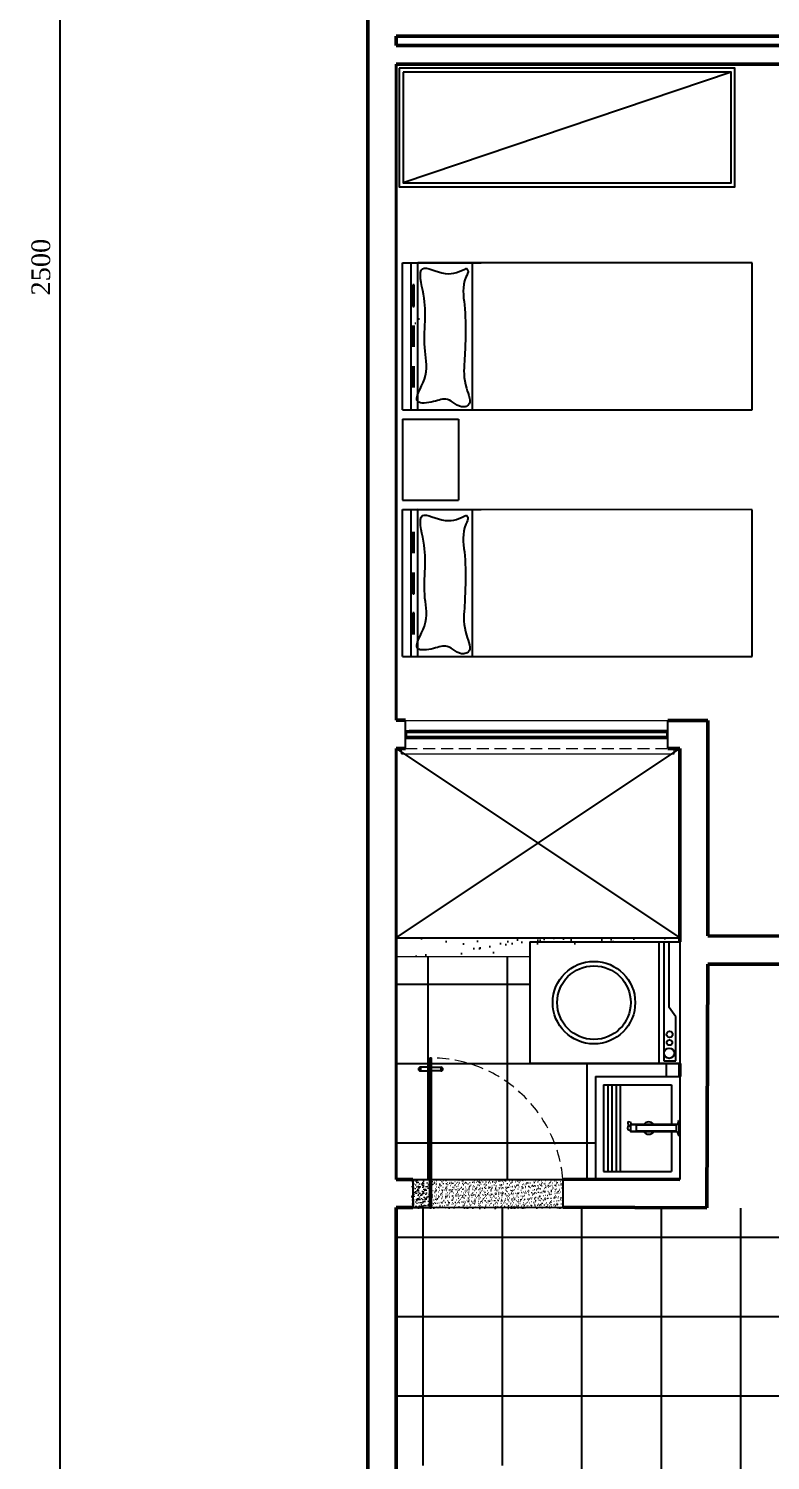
# Model space of a CAD drawing. Header units: centimetres. Extents: x -48696 to 156237, y -5617 to 29024.
# Drawn here: x 87753 to 88149, y 12545 to 13308 of the extents above; entities that cross this region are included whole.
import ezdxf

# ---------------------------------------------------------------- set-up
doc = ezdxf.new("R2010")
doc.units = ezdxf.units.CM
doc.linetypes.add('HIDDEN', pattern=[9.525, 6.35, -3.175])
for name, color, linetype in [('01', 1, 'Continuous'), ('ACESSORIOS', 2, 'Continuous'), ('COZINHA', 2, 'Continuous'), ('Grama', 84, 'Continuous'), ('Hachuria - Moveis', 1, 'Continuous'), ('Piso', 55, 'Continuous'), ('PN010', 1, 'Continuous')]:
    doc.layers.add(name, color=color, linetype=linetype)
for name, color, linetype, lineweight in [('Hachura', 1, 'Continuous', 9), ('Parede Baixa', 5, 'Continuous', 50), ('Parede Corte', 4, 'Continuous', 40), ('Pisos', 55, 'Continuous', 5), ('Pisos Externos', 15, 'Continuous', 9), ('Portas - Janelas', 2, 'Continuous', 20), ('Projeção Janela', 15, 'HIDDEN', 9), ('Projeção Portas', 55, 'HIDDEN', 5)]:
    doc.layers.add(name, color=color, linetype=linetype, lineweight=lineweight)
doc.styles.add('Valéria', font='romantic.ttf', dxfattribs={"height": 10})
doc.dimstyles.new('Cota - 50', dxfattribs={"dimtxt": 10, "dimasz": 5, "dimexe": 10, "dimexo": 20, "dimgap": 5, "dimtad": 1, "dimtxsty": 'Valéria', "dimblk": 'DOT', "dimcen": 0, "dimclrd": 12, "dimclre": 12, "dimclrt": 2, "dimazin": 2, "dimtfac": 1, "dimtix": 1, "dimtmove": 0, "dimatfit": 3, "dimldrblk": 'DOT', "dimfxl": 1, "dimarcsym": 0})

# ---------------------------------------------------------------- blocks, each defined once
blk = doc.blocks.new('_Dot')
at = {"color": 0, "linetype": 'ByBlock', "lineweight": -2}
blk.add_line((-0.5, 0), (-1, 0), dxfattribs=at)
at = {"color": 0, "linetype": 'ByBlock', "const_width": 0.5}
blk.add_lwpolyline([(-0.25, 0, 1), (0.25, 0, 1)], format="xyb", close=True, dxfattribs=at)
blk = doc.blocks.new('*D1523')
at = {"color": 12, "lineweight": -2, "transparency": 16777216}
for p, q in [((87914.36, 14431.46), (87760.1, 14431.46)), ((87770.1, 11935.91), (87770.1, 14426.46)), ((87905.4, 11930.91), (87760.1, 11930.91))]:
    blk.add_line(p, q, dxfattribs=at)
at = {"layer": 'Defpoints', "color": 0, "transparency": 16777216}
for p in [(87770.1, 14431.46), (87934.36, 14431.46), (87925.4, 11930.91)]:
    blk.add_point(p, dxfattribs=at)
at = {"color": 12, "lineweight": -2, "transparency": 16777216, "xscale": 5, "yscale": 5, "zscale": 5}
for p, rotation in [((87770.1, 14431.46), 90), ((87770.1, 11930.91), 270)]:
    blk.add_blockref('_Dot', p, dxfattribs=dict(at, rotation=rotation))
at = {"color": 2, "transparency": 16777216, "insert": (87759.91, 13181.19), "char_height": 10, "attachment_point": 5, "rotation": 90, "style": 'Valéria'}
blk.add_mtext('2500', dxfattribs=at)

msp = doc.modelspace()

# ---------------------------------------------------------------- hatches: boundary and pattern name
h = msp.add_hatch()
h.set_pattern_fill('AR-SAND', color=34, scale=0.25)
h.set_pattern_definition([(37.5, (98126.546, 818.291), (-0.400008, 12.235331), [0, -9.652, 0, -10.795, 0, -10.31875]), (7.5, (98126.546, 818.291), (11.238082, 17.920628), [0, -5.207, 0, -8.6995, 0, -3.33375]), (327.5, (98118.736, 818.291), (19.774809, 0.0359296), [0, -3.175, 0, -11.43, 0, -14.9225]), (317.5, (98118.736, 818.291), (19.088911, 5.573233), [0, -1.5875, 0, -7.493, 0, -8.5725])])
edge = h.paths.add_edge_path()
edge.add_line((87949.42296, 12813.46475), (88020.70832, 12813.42317))
edge.add_line((87949.35064, 12823.46479), (88100.78064, 12823.37647))
at = {"layer": 'Piso'}
h = msp.add_hatch(dxfattribs=at)
h.set_pattern_fill('ANSI37', color=256, scale=13.333333, angle=45)
h.set_pattern_definition([(90, (98126.546, 818.29), (-42.33333, 3e-14), []), (180, (98126.546, 818.29), (-3e-14, -42.33333), [])])
h.paths.add_polyline_path([(88020.70832, 12813.42317), (87949.42296, 12813.46475), (87949.35064, 12694.46257), (88055.70832, 12694.39615), (88055.70832, 12749.37361), (88100.70832, 12749.37361), (88100.70832, 12756.37509), (88020.70832, 12756.37509)])
h = msp.add_hatch(dxfattribs=at)
h.set_pattern_fill('ANSI37', color=256, scale=13.333333, angle=45)
h.set_pattern_definition([(90, (104600.872, 683.397), (-42.33333, 3e-14), []), (180, (104600.872, 683.397), (-3e-14, -42.33333), [])])
edge = h.paths.add_edge_path()
edge.add_line((87949.35064, 12679.46628), (87949.35064, 12541.84112))
edge.add_line((87949.35064, 12541.84112), (88017.85864, 12541.84112))
edge.add_line((88017.85864, 12541.84112), (88017.85864, 12533.53712))
edge.add_line((88017.85864, 12533.53712), (88019.93464, 12533.53712))
edge.add_line((88019.93464, 12533.53712), (88019.93464, 12470.21912))
edge.add_line((88019.93464, 12470.21912), (88017.85864, 12470.21912))
edge.add_line((88017.85864, 12470.21912), (88017.85864, 12461.91512))
edge.add_line((88017.85864, 12461.91512), (87949.35064, 12461.91512))
edge.add_line((87949.35064, 12461.91512), (87949.34921, 12459.46476))
edge.add_line((87949.34921, 12459.46476), (88009.38562, 12459.42974))
edge.add_line((88009.38562, 12459.42974), (88009.35063, 12399.42975))
edge.add_line((88009.35063, 12399.42975), (88189.38561, 12399.42975))
edge.add_line((88189.38561, 12399.42975), (88189.38561, 12455.34482))
edge.add_line((88189.38561, 12455.34482), (88187.60595, 12455.34482))
edge.add_line((88187.60595, 12455.34482), (88187.60595, 12450.76149))
edge.add_line((88187.60595, 12450.76149), (88115.55045, 12450.76149))
edge.add_line((88115.55045, 12450.76149), (88116.56429, 12518.85626))
edge.add_line((88116.56429, 12518.85626), (88113.81429, 12518.85626))
edge.add_line((88113.81429, 12518.85626), (88113.81429, 12515.84482))
edge.add_line((88113.81429, 12515.84482), (88111.98095, 12515.84482))
edge.add_line((88111.98095, 12515.84482), (88111.98095, 12520.42815))
edge.add_line((88111.98095, 12520.42815), (88116.56429, 12520.42815))
edge.add_line((88116.56429, 12520.42815), (88116.56429, 12525.01149))
edge.add_line((88116.56429, 12525.01149), (88189.46959, 12525.01149))
edge.add_line((88189.46959, 12525.01149), (88189.46959, 12679.10081))
edge.add_line((88189.46959, 12679.10081), (87949.38016, 12679.46626))
at = {"layer": 'Pisos Externos'}
h = msp.add_hatch(dxfattribs=at)
h.set_pattern_fill('AR-SAND', color=256, scale=0.05, angle=225)
h.set_pattern_definition([(262.5, (104945.2178, 686.4655), (1.78690674, -1.67376745), [0, -1.9304, 0, -2.159, 0, -2.06375]), (232.5, (104945.2178, 686.4655), (0.94505464, -4.12366426), [0, -1.0414, 0, -1.7399, 0, -0.66675]), (192.5, (104946.3224, 687.57), (-2.79149913, -2.80166156), [0, -0.635, 0, -2.286, 0, -2.9845]), (182.5, (104946.3224, 687.57), (-1.91140555, -3.4877539), [0, -0.3175, 0, -1.4986, 0, -1.7145])])
h.paths.add_polyline_path([(88037.61701, 12694.55871), (87968.32236, 12694.34493), (87968.32236, 12679.34486), (88037.66329, 12679.55878)])
h = msp.add_hatch(dxfattribs=at)
h.set_pattern_fill('AR-SAND', color=256, scale=0.05, angle=225)
h.set_pattern_definition([(262.5, (93864.9626, -51666.3573), (1.786906744, -1.673767446), [0, -1.9304, 0, -2.159, 0, -2.06375]), (232.5, (93864.9626, -51666.3573), (0.94505464, -4.12366426), [0, -1.0414, 0, -1.7399, 0, -0.66675]), (192.5, (93866.0671, -51665.2527), (-2.79149913, -2.80166156), [0, -0.635, 0, -2.286, 0, -2.9845]), (182.5, (93866.067, -51665.2527), (-1.91140555, -3.4877539), [0, -0.3175, 0, -1.4986, 0, -1.7145])])
h.paths.add_polyline_path([(87967.28487, 12693.99907), (87967.28487, 12678.99907), (87961.17049, 12678.99907, -0.215250437), (87957.78487, 12686.49907), (87957.78487, 12693.99907)])
h.paths.add_polyline_path([(87961.17049, 12678.99907), (87957.78487, 12678.99907), (87957.78487, 12686.49907, 0.215250437)], flags=17)
h.paths.add_polyline_path([(88037.66329, 12679.55878), (87968.28487, 12679.34475), (87968.28487, 12678.99907), (88037.66329, 12678.99907)])

# ---------------------------------------------------------------- linework, layer by layer
at = {"color": 5}
for p, q in [((87954.35064, 12924.46257), (87954.35064, 12939.46549)), ((88094.35064, 12924.38084), (88094.35064, 12939.46549)), ((87958.35363, 12694.45293), (87958.34488, 12679.45293)), ((88038.35377, 12694.65862), (88038.34508, 12679.76894))]:
    msp.add_line(p, q, dxfattribs=at)
at = {"color": 1}
for p, q in [((88092.34507, 12933.46257), (88093.84507, 12933.46693)), ((88062.30832, 12744.97361), (88062.30832, 12698.77361)), ((88064.50832, 12744.97361), (88064.50832, 12698.77361)), ((88066.70832, 12744.97361), (88066.70832, 12698.77361)), ((88068.90832, 12744.97361), (88068.90832, 12698.77361)), ((88073.21721, 12725.32288), (88074.26838, 12725.27622)), ((88073.33401, 12722.80297), (88073.21721, 12725.32288)), ((88074.26838, 12725.27622), (88074.84817, 12723.77661)), ((88100.15832, 12725.99861), (88100.15832, 12717.74861)), ((88100.15832, 12725.99861), (88100.70832, 12725.99861)), ((88073.14852, 12722.7115), (88074.37789, 12723.19855)), ((88073.1596, 12721.06151), (88074.37789, 12720.56835)), ((88074.37789, 12723.55661), (88074.37789, 12720.19061)), ((88074.52714, 12723.76492), (88077.4055, 12723.5395)), ((88077.4055, 12720.20773), (88074.52714, 12719.9823)), ((88099.27021, 12723.77661), (88074.59789, 12723.77661)), ((88099.27025, 12719.97061), (88074.59789, 12719.97061)), ((88099.05832, 12723.52361), (88077.60832, 12723.52361)), ((88077.60832, 12720.42705), (88077.60832, 12723.32017)), ((88099.05832, 12720.22361), (88077.60832, 12720.22361)), ((88099.05832, 12720.22361), (88099.05832, 12723.52361)), ((88100.15832, 12717.74861), (88100.70832, 12717.74861))]:
    msp.add_line(p, q, dxfattribs=at)
for points in [[(88073.15166, 12722.69861, 0.236739444), (88073.07458, 12722.65995, 0.085519777), (88072.97139, 12722.45697, 0.043127161), (88072.91829, 12722.21208, 0.031837447), (88072.89672, 12721.87361, 0.031837447), (88072.91829, 12721.53514, 0.043127161), (88072.97139, 12721.29025, 0.085519777), (88073.07458, 12721.08727, 0.236739444), (88073.15166, 12721.04861, 0.159785222), (88073.20861, 12721.06729)], [(88073.18081, 12722.69409, 0.077146353), (88073.15166, 12722.69861)]]:
    msp.add_lwpolyline(points, format="xyb", dxfattribs=at)
for centre, radius, start, end in [((88084.20832, 12721.87361), 3.3, 35.21643363, 144.78356637), ((88095.83558, 12726.43788), 4.345, 317.877446, 354.19757605), ((88074.59789, 12723.55661), 0.22, 90, 180), ((88074.59789, 12720.19061), 0.22, 180, 270), ((88077.38832, 12723.32017), 0.22, 0, 85.52186435), ((88077.38832, 12720.42705), 0.22, 274.47813565, 0), ((88084.20832, 12721.87361), 3.3, 215.21643363, 324.78356637), ((88095.83697, 12717.30996), 4.34355, 5.79617101, 42.12880694)]:
    msp.add_arc(centre, radius, start, end, dxfattribs=at)
at = {"layer": '01'}
for p, q in [((87952.74053, 13100.14115), (87952.73494, 13056.82649)), ((87982.74053, 13100.13727), (87982.73494, 13056.82262))]:
    msp.add_line(p, q, dxfattribs=at)
at = {"layer": 'ACESSORIOS'}
for p, q in [((88055.70832, 12749.37361), (88055.70832, 12694.58189)), ((88055.70832, 12749.37361), (88100.70832, 12749.37361)), ((88100.70832, 12749.37361), (88100.70832, 12694.3699)), ((88060.10832, 12744.97361), (88060.10832, 12698.77361)), ((88060.10832, 12744.97361), (88096.30832, 12744.97361)), ((88096.30832, 12744.97361), (88096.30832, 12723.77661)), ((88096.30832, 12719.97061), (88096.30832, 12698.77361)), ((87958.35363, 12694.45293), (87967.32236, 12694.44333)), ((87968.32236, 12694.44226), (88038.35362, 12694.40141)), ((88060.10832, 12698.77361), (88096.30832, 12698.77361))]:
    msp.add_line(p, q, dxfattribs=at)
at = {"layer": 'COZINHA', "color": 2, "ltscale": 0.1}
for p, q in [((88020.70832, 12821.24175), (88100.70832, 12821.24175)), ((88020.70832, 12821.24175), (88020.70832, 12756.37509)), ((88089.58832, 12821.24175), (88089.58832, 12756.37509)), ((88092.15409, 12821.24175), (88092.15409, 12757.79805)), ((88095.08089, 12786.16483), (88095.08089, 12821.24175)), ((88100.70832, 12821.24175), (88100.70832, 12756.37509)), ((88098.55647, 12781.22359), (88095.08089, 12786.16483)), ((88098.55647, 12757.79805), (88098.55647, 12781.22359)), ((88100.70832, 12756.37509), (88020.70832, 12756.37509)), ((88092.15409, 12757.79805), (88098.55647, 12757.79805))]:
    msp.add_line(p, q, dxfattribs=at)
at = {"layer": 'COZINHA', "color": 1, "ltscale": 0.1}
for centre, radius in [((88054.9496, 12788.80842), 22.00051), ((88095.26382, 12771.88999), 1.64635), ((88095.08089, 12761.82433), 2.74388), ((88095.26382, 12767.49764), 1.46412)]:
    msp.add_circle(centre, radius, dxfattribs=at)
at = {"layer": 'COZINHA', "color": 2, "ltscale": 0.1}
msp.add_circle((88054.9496, 12788.80842), 19.62247, dxfattribs=at)
at = {"layer": 'Grama'}
msp.add_line((87949.35064, 12823.46479), (88100.78064, 12823.37647), dxfattribs=at)
at = {"layer": 'Hachura'}
for p, q in [((87954.34509, 12933.96256), (87956.36094, 12933.97556)), ((87954.8642, 12933.4659), (87956.36417, 12933.47557)), ((87954.8642, 12933.4659), (87954.88356, 12930.46596)), ((87954.86745, 12932.96257), (88093.84507, 12932.96257)), ((87956.36094, 12933.47556), (87956.36094, 12933.97556)), ((88094.35064, 12933.96693), (88092.34507, 12933.96693)), ((88092.34507, 12933.46257), (88092.34507, 12933.96693)), ((88093.84507, 12930.46693), (88093.84507, 12933.46693)), ((87954.35963, 12929.96257), (87956.38675, 12929.97565)), ((87954.88035, 12930.96257), (88093.84507, 12930.96257)), ((87954.88356, 12930.46596), (87956.38352, 12930.47564)), ((87956.38352, 12930.47564), (87956.38352, 12929.97564)), ((88093.84507, 12930.46693), (88092.34507, 12930.46693)), ((88092.34507, 12930.46693), (88092.34507, 12929.96257)), ((88094.3483, 12929.96255), (88092.34507, 12929.96255))]:
    msp.add_line(p, q, dxfattribs=at)
at = {"layer": 'Hachuria - Moveis'}
for p, q in [((87952.74182, 13105.14048), (87952.75195, 13183.54048)), ((87952.75195, 13183.54048), (87994.75195, 13183.53506)), ((87957.39987, 13105.13949), (87957.40999, 13183.53949)), ((87957.40999, 13183.53949), (87960.93309, 13183.53858)), ((87960.92296, 13105.13858), (87960.93309, 13183.53858)), ((88139.41861, 13183.49293), (87960.93309, 13183.53903)), ((87990.00129, 13183.53144), (87989.98331, 13105.13153)), ((88139.39833, 13105.09293), (88139.41861, 13183.49293)), ((87958.32493, 13160.26237), (87958.32641, 13171.72734)), ((87958.98339, 13160.26228), (87958.98488, 13171.72726)), ((87958.32213, 13138.60642), (87958.32361, 13150.0714)), ((87958.9806, 13138.60634), (87958.98208, 13150.07132)), ((87958.31934, 13116.95041), (87958.32082, 13128.41539)), ((87958.9778, 13116.95033), (87958.97928, 13128.41531)), ((87952.74053, 13100.14115), (87982.74053, 13100.1334)), ((87952.74182, 13105.14115), (88139.39833, 13105.09293)), ((87952.73494, 13056.82649), (87982.73494, 13056.82262)), ((87952.72416, 12973.42649), (87952.73429, 13051.82649)), ((87952.73429, 13051.82649), (87994.73429, 13051.82107)), ((87957.38221, 12973.4255), (87957.39233, 13051.8255)), ((87957.39233, 13051.8255), (87960.91543, 13051.82459)), ((87960.9053, 12973.42459), (87960.91543, 13051.82459)), ((88139.40095, 13051.77894), (87960.91543, 13051.82504)), ((87989.98363, 13051.81745), (87989.96565, 12973.41754)), ((88139.38068, 12973.37894), (88139.40095, 13051.77894)), ((87958.30727, 13028.54838), (87958.30875, 13040.01335)), ((87958.96574, 13028.54829), (87958.96722, 13040.01327)), ((87958.30448, 13006.89243), (87958.30596, 13018.35741)), ((87958.96294, 13006.89235), (87958.96442, 13018.35733)), ((87958.30168, 12985.23643), (87958.30316, 12996.7014)), ((87958.96014, 12985.23634), (87958.96163, 12996.70132)), ((87952.72416, 12973.42716), (88139.38068, 12973.37894))]:
    msp.add_line(p, q, dxfattribs=at)
for points in [[(87951.11663, 13287.29651), (87951.11663, 13224.09651), (88130.18329, 13224.09651), (88130.18329, 13287.29651)], [(87953.22329, 13285.18984), (87953.22329, 13226.20317), (88128.07663, 13226.20317), (88128.07663, 13285.18984)]]:
    msp.add_lwpolyline(points, close=True, dxfattribs=at)
for points in [[(87958.98488, 13171.72726), (87958.32641, 13171.72734)], [(87958.32493, 13160.26237), (87958.98339, 13160.26228)], [(87961.26866, 13153.68624), (87961.92713, 13153.68615)], [(87960.00634, 13151.08552), (87959.34788, 13151.0856)], [(87958.30448, 13006.89243), (87958.96294, 13006.89235)], [(87958.96163, 12996.70132), (87958.30316, 12996.7014)]]:
    msp.add_lwpolyline(points, dxfattribs=at)
for points in [[(87986.96033, 13180.59553), (87975.61159, 13177.76293), (87963.41307, 13180.31521), (87963.97877, 13166.71016), (87964.82808, 13152.25454), (87964.82603, 13136.38176), (87964.54036, 13121.35956), (87960.92352, 13109.45522), (87969.36148, 13109.45413), (87976.73782, 13110.58708), (87985.53214, 13106.61753), (87987.80206, 13107.46777), (87986.95205, 13116.53816), (87985.81901, 13130.99382), (87986.38808, 13143.46483), (87985.82289, 13161.0383), (87986.67598, 13175.77707), (87987.63846, 13179.57088), (87986.96033, 13180.59553)], [(87986.94267, 13048.88154), (87975.59393, 13046.04894), (87963.39541, 13048.60122), (87963.96111, 13034.99617), (87964.81042, 13020.54055), (87964.80837, 13004.66777), (87964.52271, 12989.64557), (87960.90586, 12977.74123), (87969.34382, 12977.74014), (87976.72016, 12978.87309), (87985.51448, 12974.90354), (87987.78441, 12975.75378), (87986.9344, 12984.82417), (87985.80136, 12999.27983), (87986.37042, 13011.75084), (87985.80524, 13029.32431), (87986.65832, 13044.06308), (87987.6208, 13047.85689), (87986.94267, 13048.88154)]]:
    msp.add_spline(points, degree=3, dxfattribs=at)
at = {"layer": 'Parede Baixa'}
for p, q in [((87934.35064, 14169.4681), (87934.35064, 12324.46978)), ((87949.35064, 13304.46555), (87949.35064, 13299.46555)), ((87949.35064, 13304.46555), (89172.09058, 13304.10999)), ((87949.35064, 13299.46555), (89172.09058, 13299.10999)), ((87949.35064, 13289.4674), (88237.86933, 13289.3835)), ((87954.35064, 12939.46257), (87949.35064, 12939.46549)), ((88115.70832, 12939.36838), (88094.35064, 12939.38085)), ((88115.70832, 12939.37653), (88115.70832, 12939.36778)), ((88115.70832, 12939.36778), (88115.70832, 12824.36776)), ((87954.35064, 12924.46257), (87949.35064, 12924.46549)), ((88100.70832, 12924.37713), (88094.35064, 12924.38084)), ((88100.70832, 12924.37713), (88100.70832, 12821.24175)), ((88115.70832, 12824.36776), (88237.70046, 12824.29661)), ((88115.68038, 12809.36778), (88115.10592, 12679.42958)), ((88115.68038, 12809.36778), (88277.70832, 12809.27327)), ((88100.70832, 12756.37509), (88100.70832, 12749.37361)), ((87958.35363, 12694.45293), (87949.35064, 12694.46257)), ((88100.70832, 12694.38294), (88038.35377, 12694.65862)), ((87949.35064, 12679.46628), (87958.34489, 12679.46103)), ((87949.35064, 12679.46628), (87949.35064, 12339.46103)), ((88038.34508, 12679.76894), (88115.21645, 12679.42909))]:
    msp.add_line(p, q, dxfattribs=at)
at = {"layer": 'Parede Corte', "color": 5}
for p, q in [((87949.35064, 13289.4674), (87949.35064, 12939.46549)), ((87949.35064, 12924.46549), (87949.35064, 12694.46257))]:
    msp.add_line(p, q, dxfattribs=at)
at = {"layer": 'Piso'}
for p, q in [((88128.07663, 13285.18984), (87953.22329, 13226.20317)), ((87954.86422, 12933.46257), (88092.34507, 12933.46257)), ((87956.36094, 12933.96257), (88092.34507, 12933.96257)), ((87949.35064, 12924.46549), (88100.78064, 12823.37647)), ((87949.42296, 12823.46475), (88100.70832, 12924.37713)), ((87954.35975, 12929.96257), (88093.70832, 12929.96257)), ((87956.38352, 12930.46257), (88092.34507, 12930.46257))]:
    msp.add_line(p, q, dxfattribs=at)
at = {"layer": 'Pisos'}
msp.add_line((87949.42296, 12813.46475), (88020.70832, 12813.42317), dxfattribs=at)
at = {"layer": 'PN010'}
for p, q in [((87967.32236, 12679.34486), (87967.32236, 12759.34486)), ((87967.32236, 12759.34486), (87968.32236, 12759.34486)), ((87968.32236, 12679.34486), (87968.32236, 12759.34486)), ((87962.32236, 12754.34486), (87962.32236, 12752.34486)), ((87967.32236, 12754.34486), (87962.32236, 12754.34486)), ((87962.32236, 12752.34486), (87967.32236, 12752.34486)), ((87968.32236, 12754.34486), (87973.32236, 12754.34486)), ((87973.32236, 12752.34486), (87968.32236, 12752.34486)), ((87973.32236, 12754.34486), (87973.32236, 12752.34486)), ((87958.34489, 12679.46103), (87967.32236, 12679.46103)), ((87967.32236, 12679.34486), (87968.32236, 12679.34486)), ((87968.32236, 12679.46103), (88038.34508, 12679.76894))]:
    msp.add_line(p, q, dxfattribs=at)
for centre, start, end in [((87962.32236, 12753.34486), 90, 270), ((87973.32236, 12753.34486), 270, 90)]:
    msp.add_arc(centre, 1, start, end, dxfattribs=at)
at = {"layer": 'Portas - Janelas'}
for p, q in [((87954.35059, 12939.37944), (88095.71704, 12939.37944)), ((87952.35064, 12921.46257), (87952.35064, 12924.46374)), ((88097.70832, 12921.46257), (88097.70832, 12924.37888)), ((87952.35064, 12921.46257), (88097.70832, 12921.46257))]:
    msp.add_line(p, q, dxfattribs=at)
at = {"layer": 'Projeção Janela'}
msp.add_line((87954.35064, 12924.46257), (88094.35064, 12924.46257), dxfattribs=at)
at = {"layer": 'Projeção Portas'}
msp.add_arc((87967.82236, 12688.5513), 70.79533, 4.94889955, 90.40466127, dxfattribs=at)

# ---------------------------------------------------------------- dimensions: what is measured, and where the dimension line sits
dim = msp.add_linear_dim(base=(87770.10427, 14431.46374), p1=(87925.40395, 11930.90815), p2=(87934.35874, 14431.46374), angle=90, text='2500', dimstyle='Cota - 50', override={"dimtxsty": 'Valéria'})
dim.commit()
dim.dimension.update_dxf_attribs({"geometry": '*D1523', "text_midpoint": (87759.91196, 13181.18595)})

doc.saveas('drawing.dxf')
